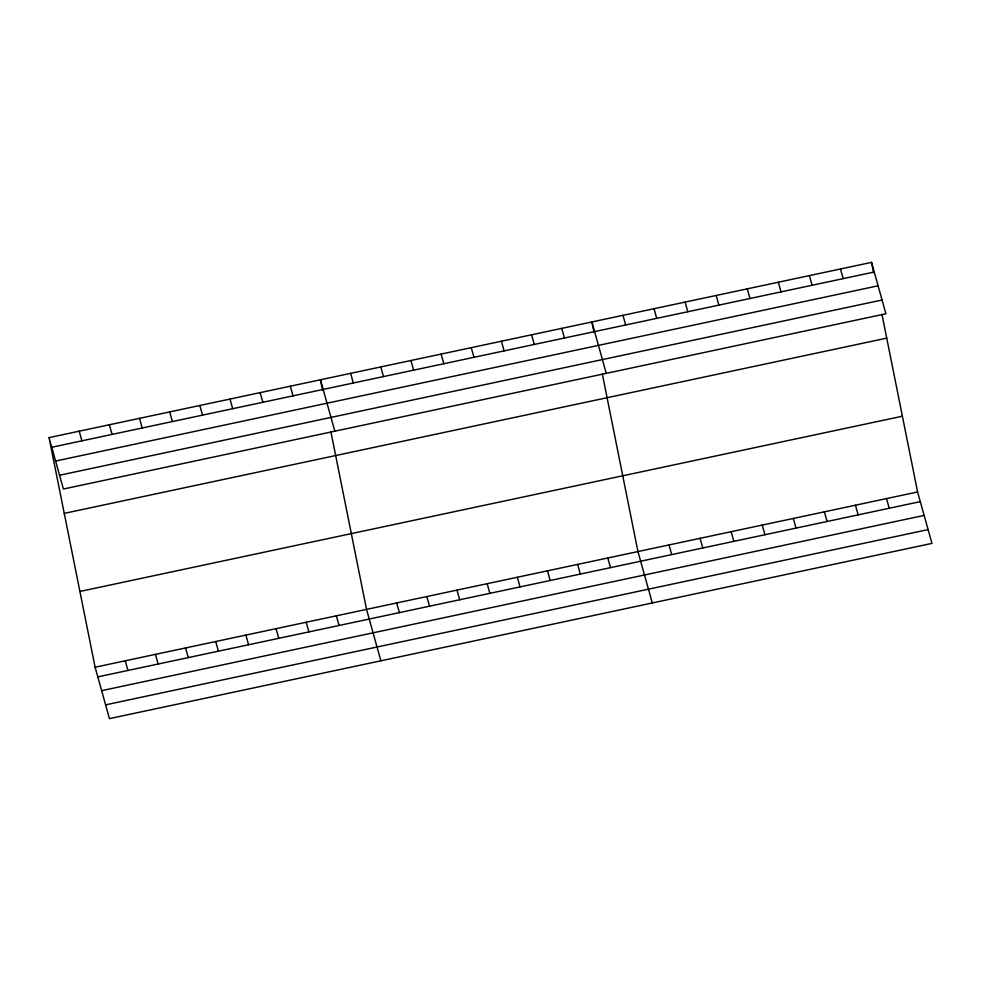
<?xml version="1.0" encoding="UTF-8"?>
<svg xmlns="http://www.w3.org/2000/svg" width="981" height="981" viewBox="0 0 981 981"><rect width="100%" height="100%" fill="white"/><g stroke="black" fill="none" stroke-linecap="round" stroke-linejoin="round"><path stroke-width="1.47" d="M49.05 437.612L871.545 262.368L885.892 313.773L63.409 489.029L49.05 437.612L95.108 667.227L109.455 718.632L931.95 543.388L917.591 491.971L881.968 314.361M51.748 447.262L874.23 272.019M55.598 461.045L878.081 285.802M59.559 475.245L882.042 300.002M64.243 513.382L886.738 338.138M79.902 591.457L902.397 416.202M95.108 667.227L917.591 491.971M97.806 676.878L920.288 501.634M101.644 690.661L924.139 515.405M105.617 704.848L928.1 529.605M840.472 268.99L843.157 278.641M886.53 498.593L889.215 508.244M809.399 275.612L812.096 285.263M855.457 505.215L858.142 514.866M778.325 282.234L781.023 291.884M824.383 511.837L827.081 521.487M747.252 288.843L749.95 298.506M793.31 518.459L796.008 528.109M716.179 295.465L718.877 305.116M762.237 525.08L764.935 534.731M685.106 302.087L687.804 311.737M731.164 531.702L733.862 541.353M654.033 308.708L656.73 318.359M700.091 538.324L702.788 547.974M622.96 315.33L625.657 324.981M669.017 544.946L671.715 554.596M606.246 373.356L591.899 321.952L593.983 332.351M652.304 602.972L637.944 551.555L602.322 373.945M561.733 328.377L564.431 338.028M607.791 557.981L610.489 567.643M531.579 334.803L534.277 344.454M577.637 564.406L580.323 574.069M501.414 341.229L504.111 350.879M547.472 570.832L550.169 580.494M471.26 347.654L473.958 357.305M517.318 577.269L520.016 586.92M441.107 354.08L443.804 363.73M487.165 583.695L489.85 593.346M410.941 360.505L413.639 370.156M456.999 590.121L459.697 599.771M380.787 366.931L383.485 376.581M426.845 596.546L429.543 606.197M350.634 373.356L353.319 383.007M396.68 602.972L399.377 612.622M334.828 431.186L320.468 379.782L322.553 390.18M380.886 660.802L366.526 609.397L330.904 431.787M290.315 386.207L293.012 395.858M336.373 615.823L339.07 625.473M260.161 392.633L262.847 402.284M306.207 622.248L308.905 631.899M229.995 399.059L232.693 408.709M276.053 628.674L278.751 638.324M199.842 405.484L202.54 415.135M245.9 635.099L248.585 644.75M169.676 411.91L172.374 421.56M215.734 641.525L218.432 651.176M139.523 418.335L142.22 427.986M185.581 647.951L188.278 657.601M109.369 424.761L112.055 434.411M155.427 654.376L158.113 664.027M79.203 431.186L81.901 440.837M125.261 660.802L127.959 670.452M871.545 262.368L873.63 272.767"/></g></svg>
